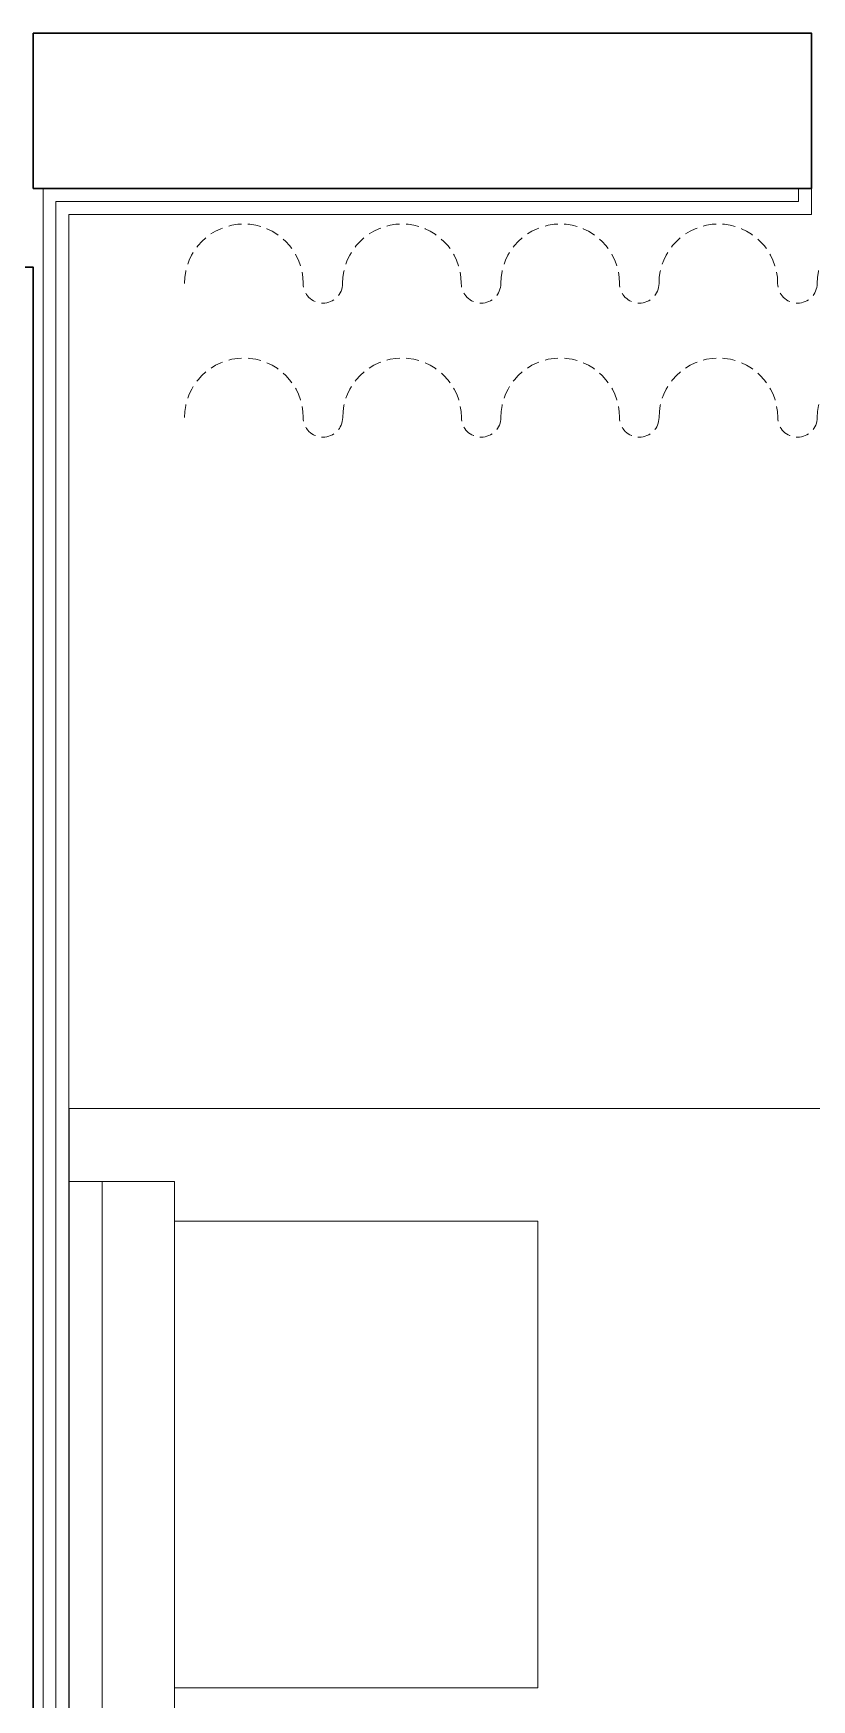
# Model space of a CAD drawing. Header units: centimetres. Extents: x 118932 to 154602, y -32682 to -23521.
# Drawn here: x 127165.2 to 127240.2, y -25407.5 to -25247 of the extents above; entities that cross this region are included whole.
import ezdxf
from ezdxf.enums import TextEntityAlignment as Align

# ---------------------------------------------------------------- set-up
doc = ezdxf.new("R2010")
doc.units = ezdxf.units.CM
doc.header["$LTSCALE"] = 50
doc.header["$MEASUREMENT"] = 0
doc.linetypes.add('HIDDEN', pattern=[0.375, 0.25, -0.125])
for name, color, linetype, lineweight, true_color in [('GEN_00_BL_Yazı', 7, 'Continuous', 0, 0x4f5250), ('GEN_02_TF_Mobilya', 7, 'Continuous', 5, 0x745e3d), ('GEN_05_ML_Alçıpan_giydirme', 7, 'Continuous', 18, 0x7ebab5), ('KALACAK DUVARLAR', 7, 'Continuous', 30, 0x005387)]:
    doc.layers.add(name, color=color, linetype=linetype, lineweight=lineweight, true_color=true_color)
doc.layers.add('GEN_02_TF_Halı', color=7, linetype='Continuous', lineweight=5, true_color=0x903373, transparency=0.8)
doc.styles.add('Arial_6', font='arial.ttf', dxfattribs={"height": 59.5325})

# ---------------------------------------------------------------- blocks, each defined once
blk = doc.blocks.new('level -1 d blok duvarlar')
at = {"layer": 'GEN_05_ML_Alçıpan_giydirme', "elevation": 0}
for points in [[(-2165.51, -14.91), (-2165.51, -14.91), (-2237.06, -14.91), (-2237.06, -548.83)], [(-2164.26, -14.91), (-2164.26, -16.16), (-2235.81, -16.16), (-2235.81, -548.83)], [(-2163.01, -14.91), (-2163.01, -17.41), (-2234.56, -17.41), (-2234.56, -548.83)]]:
    blk.add_lwpolyline(points, dxfattribs=at)
blk = doc.blocks.new('KALACAK DUVARLAR LEVEL -1 D BLOK')
at = {"layer": 'KALACAK DUVARLAR', "elevation": 0}
for points in [[(-1594.94, 1374.91), (-1519.95, 1374.91), (-1519.95, 1359.98), (-1594.94, 1359.98)], [(-1609.94, 1352.39), (-1594.94, 1352.39), (-1594.94, 657.17), (-1609.94, 657.17)]]:
    blk.add_lwpolyline(points, close=True, dxfattribs=at)
blk = doc.blocks.new('Drapery Nest - Drape-V397-TYPE F')
at = {"layer": 'GEN_02_TF_Mobilya', "linetype": 'HIDDEN'}
for points in [[(0, 95.2, -1), (0, 133.3, 1), (0, 247.6, -1), (0, 285.7, 1), (0, 400, -1), (0, 438.1, 1), (0, 400, -1), (0, 285.7, 1), (0, 247.6, -1), (0, 133.3, 1), (0, 95.2, -1), (0, -19.1, 1)], [(-1.8, -362, -1), (-1.8, -323.9, 1), (-1.8, -209.6, -1), (-1.8, -171.5, 1), (-1.8, -57.2, -1), (-1.8, -19.1, 1), (-1.8, -57.2, -1), (-1.8, -171.5, 1), (-1.8, -209.6, -1), (-1.8, -323.9, 1), (-1.8, -362, -1), (-1.8, -476.3, 1)], [(-1.8, -819.2, -1), (-1.8, -781.1, 1), (-1.8, -666.8, -1), (-1.8, -628.7, 1), (-1.8, -514.4, -1), (-1.8, -476.3, 1), (-1.8, -514.4, -1), (-1.8, -628.7, 1), (-1.8, -666.8, -1), (-1.8, -781.1, 1), (-1.8, -819.2, -1), (-1.8, -933.5, 1)]]:
    blk.add_lwpolyline(points, format="xyb", close=True, dxfattribs=at)
blk = doc.blocks.new('Drapery Nest - Drape-V396-TYPE F')
at = {"layer": 'GEN_02_TF_Mobilya', "linetype": 'HIDDEN'}
for points in [[(0, 95.25, -1), (0, 133.35, 1), (0, 247.65, -1), (0, 285.75, 1), (0, 400.05, -1), (0, 438.15, 1), (0, 400.05, -1), (0, 285.75, 1), (0, 247.65, -1), (0, 133.35, 1), (0, 95.25, -1), (0, -19.05, 1)], [(0, -361.95, -1), (0, -323.85, 1), (0, -209.55, -1), (0, -171.45, 1), (0, -57.15, -1), (0, -19.05, 1), (0, -57.15, -1), (0, -171.45, 1), (0, -209.55, -1), (0, -323.85, 1), (0, -361.95, -1), (0, -476.25, 1)], [(0, -819.15, -1), (0, -781.05, 1), (0, -666.75, -1), (0, -628.65, 1), (0, -514.35, -1), (0, -476.25, 1), (0, -514.35, -1), (0, -628.65, 1), (0, -666.75, -1), (0, -781.05, 1), (0, -819.15, -1), (0, -933.45, 1)]]:
    blk.add_lwpolyline(points, format="xyb", close=True, dxfattribs=at)
blk = doc.blocks.new('CS-451_290x120x214_HeadboardUnit_Bed')
at = {"layer": 'GEN_02_TF_Mobilya'}
for p, q in [((144.78, -3.18), (-144.78, -3.18)), ((144.78, -3.18), (-144.78, -3.18)), ((-144.78, -10.16), (144.78, -10.16)), ((-144.78, -10.16), (144.78, -10.16)), ((-140.97, -10.16), (-140.97, -45.16)), ((-96.04, -45.16), (-140.97, -45.16))]:
    blk.add_line(p, q, dxfattribs=at)
for points in [[(-144.78, 0), (-144.78, -3.18), (-144.78, -3.18), (-144.78, -10.16), (-144.78, -3.18), (-144.78, -3.18), (-144.78, 0), (144.78, 0), (144.78, -10.16)], [(-140.97, -10.16), (-140.97, -45.16), (-96.04, -45.16), (-96.04, -10.16)]]:
    blk.add_lwpolyline(points, dxfattribs=at)
at = {"layer": 'GEN_00_BL_Yazı', "style": 'Arial_6', "width": 0.7}
for tag, p in [('KOD_1', (-30.15, -16.46)), ('KOD', (56.36, -201.98))]:
    blk.add_attdef(tag, text='', height=6, dxfattribs=at).set_placement(p, align=Align.MIDDLE_CENTER)
blk = doc.blocks.new('PPBamako_Level-1_TefrisOda')
at = {"layer": 'GEN_02_TF_Halı', "elevation": 0}
blk.add_lwpolyline([(-2027.05, -115.58), (-2242.05, -115.58), (-2242.05, -420.58), (-2027.05, -420.58)], close=True, dxfattribs=at)
at = {"xscale": -0.1, "yscale": 0.1, "zscale": 0.1, "rotation": 270}
for name, p in [('Drapery Nest - Drape-V397-TYPE F', (-2137.58, -35.94, 0)), ('Drapery Nest - Drape-V396-TYPE F', (-2137.58, -49.03, 0))]:
    blk.add_blockref(name, p, dxfattribs=at)
at = {"xscale": -1.000000000000002, "rotation": 90}
blk.add_blockref('CS-451_290x120x214_HeadboardUnit_Bed', (-2242.05, -267.4, 0), dxfattribs=at)

msp = doc.modelspace()

# ---------------------------------------------------------------- block references
msp.add_blockref('KALACAK DUVARLAR LEVEL -1 D BLOK', (128760.11, -26621.94))
at = {"color": 254, "true_color": 0xddb3d4}
msp.add_blockref('level -1 d blok duvarlar', (129403.17, -25247.06, 0), dxfattribs=at)

# ---------------------------------------------------------------- next in the draw order: block references
msp.add_blockref('PPBamako_Level-1_TefrisOda', (129410.67, -25234.99, 0))

doc.saveas('drawing.dxf')
